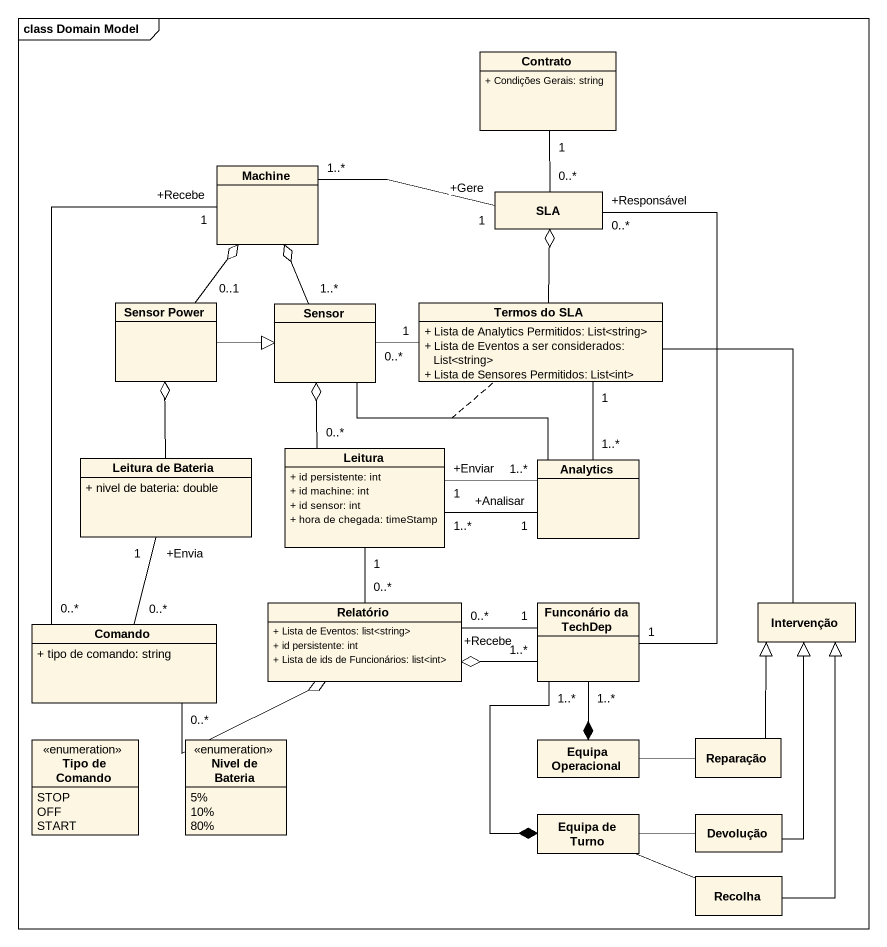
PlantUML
@startuml
mainframe class Domain Model
hide circle
hide empty members
skinparam classAttributeIconSize 0
class Contrato {
  + Condições Gerais: string
}
class Machine
class SLA
class "Sensor Power" as Sensor_Power
class Sensor
class "Termos do SLA" as Termos_do_SLA {
  + Lista de Analytics Permitidos: List<string>
  + Lista de Eventos a ser considerados: List<string>
  + Lista de Sensores Permitidos: List<int>
}
class "Leitura de Bateria" as Leitura_de_Bateria {
  + nivel de bateria: double
}
class Leitura {
  + id persistente: int
  + id machine: int
  + id sensor: int
  + hora de chegada: timeStamp
}
class Analytics
class Comando {
  + tipo de comando: string
}
class Relatório {
  + Lista de Eventos: list<string>
  + id persistente: int
  + Lista de ids de Funcionários: list<int>
}
class "Funconário da TechDep" as Funconário_da_TechDep
class Intervenção
enum "Tipo de Comando" as Tipo_de_Comando {
  STOP
  OFF
  START
}
enum "Nivel de Bateria" as Nivel_de_Bateria {
  5%
  10%
  80%
}
class "Equipa Operacional" as Equipa_Operacional
class Reparação
class "Equipa de Turno" as Equipa_de_Turno
class Devolução
class Recolha
Contrato "1" -- "0..*" SLA
SLA "+Gere\n1" -left- "1..*" Machine
SLA "+Responsável\n0..*" -- "1" Funconário_da_TechDep
Sensor_Power "0..1" -up-o Machine
Sensor_Power -right-|> Sensor
Sensor "1..*" -up-o Machine
Sensor -right- Analytics
(Sensor, Analytics) .. Termos_do_SLA
Termos_do_SLA -up-o SLA
Termos_do_SLA "1" -left- "0..*" Sensor
Termos_do_SLA "1" -- "1..*" Analytics
Termos_do_SLA -- Intervenção
Leitura_de_Bateria -up-o Sensor_Power
Leitura "0..*" -up-o Sensor
Leitura "+Enviar\n1" -right- "1..*" Analytics
Leitura "1" -- "0..*" Relatório
Analytics "+Analisar\n1" -left- "1..*" Leitura
Comando "0..*" -up- "+Recebe\n1" Machine
Comando "0..*" -up- "+Envia\n1" Leitura_de_Bateria
Comando "0..*" -right-o Relatório
Relatório "0..*" -right- "+Recebe\n1" Funconário_da_TechDep
Funconário_da_TechDep "1..*" -left-o Relatório
Funconário_da_TechDep "1..*" --* Equipa_Operacional
Funconário_da_TechDep "1..*" --* Equipa_de_Turno
Equipa_Operacional -right- Reparação
Reparação -up-|> Intervenção
Equipa_de_Turno -right- Devolução
Equipa_de_Turno -right- Recolha
Devolução -up-|> Intervenção
Recolha -up-|> Intervenção
@enduml
